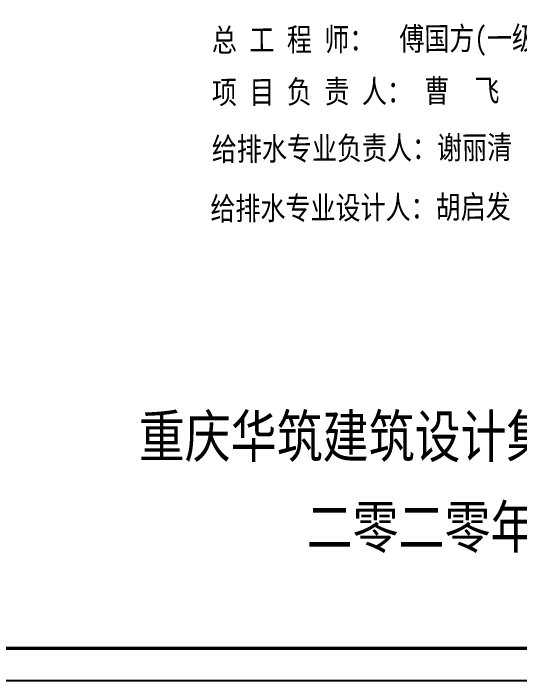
# Model space of a CAD drawing. Header units: millimetres. Extents: x 5592 to 9444, y 2362 to 3548.
# Drawn here: x 5836.9 to 5993.2, y 2708.4 to 2914.2 of the extents above; entities that cross this region are included whole.
import ezdxf

# ---------------------------------------------------------------- set-up
doc = ezdxf.new("R2010")
doc.units = ezdxf.units.MM
doc.header["$LTSCALE"] = 250
doc.layers.add('TK', color=7, linetype='CONTINUOUS')
doc.styles.add('-新宋体', font='NSimSun.ttf', dxfattribs={"width": 0.7})
doc.styles.add('-隶书', font='SIMHEI.TTF', dxfattribs={"width": 0.8})

msp = doc.modelspace()

# ---------------------------------------------------------------- linework, layer by layer
at = {"layer": 'TK'}
msp.add_lwpolyline([(5675.535, 2708.37), (6269.535, 2708.37), (6269.535, 3128.37), (5675.535, 3128.37)], close=True, dxfattribs=at)
at = {"layer": 'TK', "const_width": 1}
msp.add_lwpolyline([(5700.535, 2718.37), (6259.535, 2718.37), (6259.535, 3118.37), (5700.535, 3118.37)], close=True, dxfattribs=at)

# ---------------------------------------------------------------- texts
at = {"layer": 'TK', "style": '-隶书', "oblique": 360, "width": 0.8}
for s, p in [('总 工 程 师：  傅国方(一级注册结构师)', (5898.186, 2902.357)), ('项 目 负 责 人： 曹  飞', (5898.186, 2886.244)), ('给排水专业负责人：谢丽清', (5898.186, 2868.731)), ('给排水专业设计人：胡启发', (5897.743, 2850.402))]:
    msp.add_text(s, height=7.07912, rotation=0.39, dxfattribs=at).set_placement(p)
at = {"layer": 'TK', "style": '-新宋体', "width": 0.8}
for s, p in [('重庆华筑建筑设计集团有限公司', (5875.627, 2777.217)), ('二零二零年五月', (5927.421, 2749.29))]:
    msp.add_text(s, height=13, dxfattribs=at).set_placement(p)

doc.saveas('drawing.dxf')
